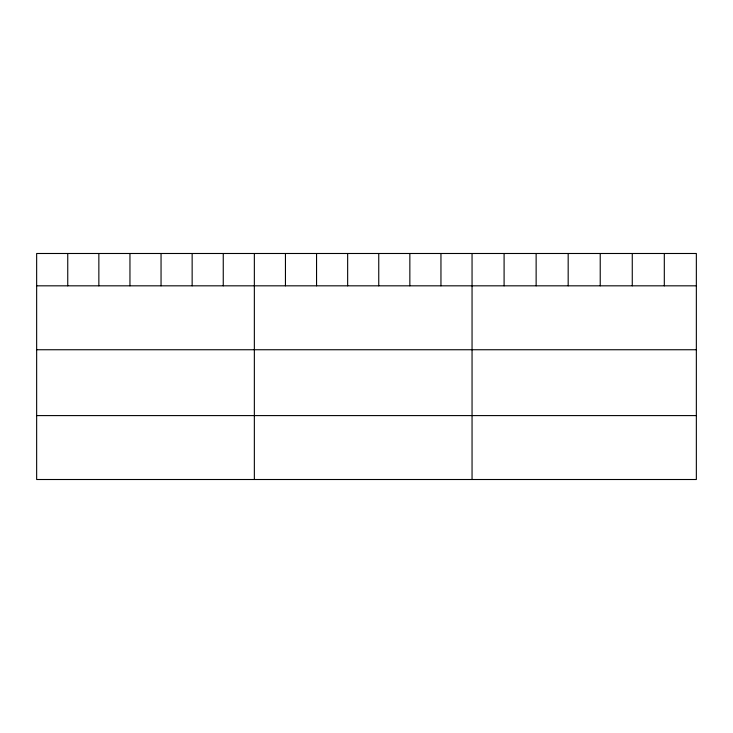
<?xml version="1.0" encoding="UTF-8"?>
<svg xmlns="http://www.w3.org/2000/svg" width="733" height="733" viewBox="0 0 733 733"><rect width="100%" height="100%" fill="white"/><g stroke="black" fill="none" stroke-linecap="round" stroke-linejoin="round"><path stroke-width="1.1" d="M696.35 285.824L696.35 479.51L36.65 479.51L36.65 253.49L696.35 253.49L696.35 285.824L36.65 285.824M36.65 349.742L696.35 349.742M36.65 415.593L696.35 415.593M664.309 253.49L664.309 285.824M632.267 253.49L632.267 285.824M600.226 253.49L600.226 285.824M568.176 253.49L568.176 285.824M536.135 253.49L536.135 285.824M504.093 253.49L504.093 285.824M472.052 253.49L472.052 479.51M440.954 253.49L440.954 285.824M409.848 253.49L409.848 285.824M378.75 253.49L378.75 285.824M347.653 253.49L347.653 285.824M316.555 253.49L316.555 285.824M285.449 253.49L285.449 285.824M254.351 253.49L254.351 479.51M223.253 253.49L223.253 285.824M192.147 253.49L192.147 285.824M161.049 253.49L161.049 285.824M129.952 253.49L129.952 285.824M98.854 253.49L98.854 285.824M67.748 253.49L67.748 285.824"/></g></svg>
